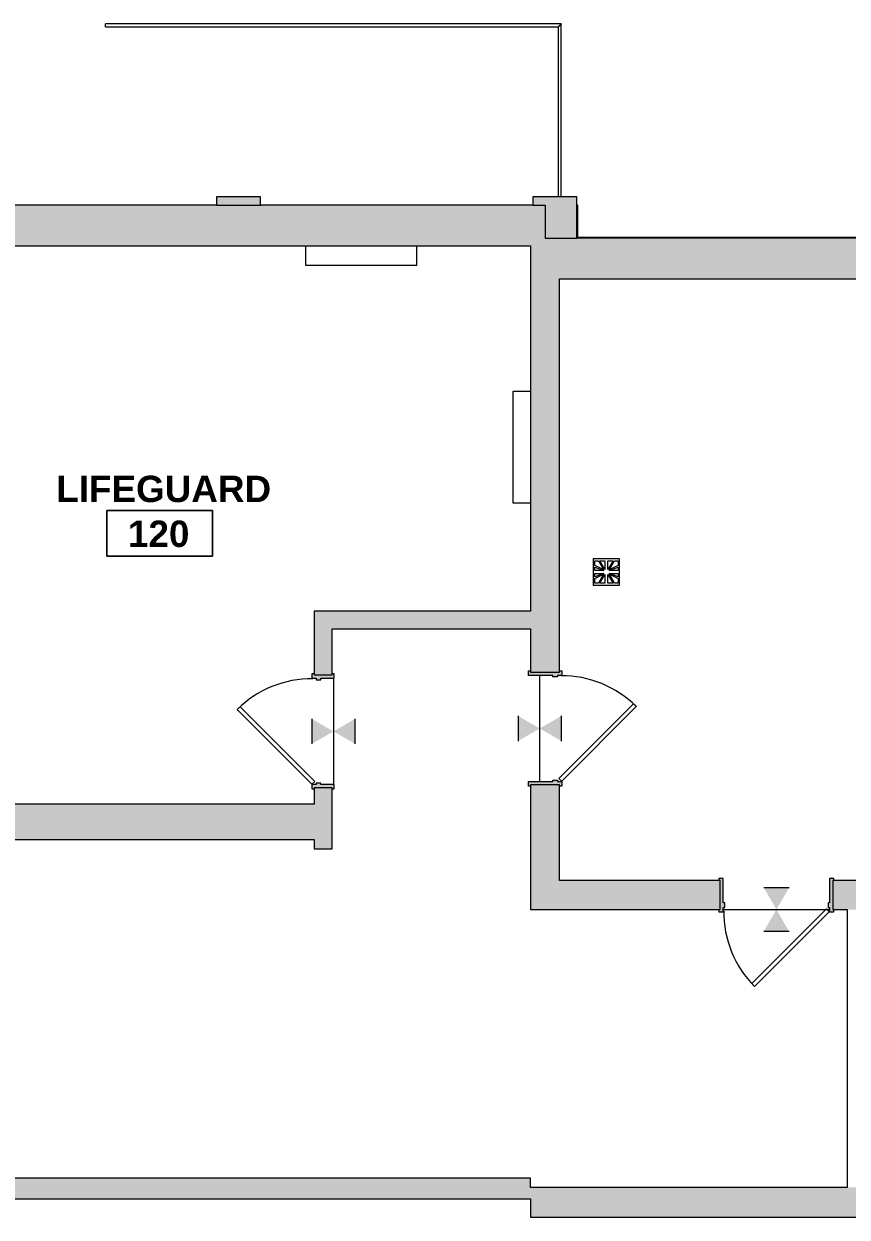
# Model space of a CAD drawing. Header units: inches. Extents: x -1569 to 1282, y -721 to 887.
# Drawn here: x 134 to 414.9, y 105.2 to 512.2 of the extents above; entities that cross this region are included whole.
import ezdxf

# ---------------------------------------------------------------- set-up
doc = ezdxf.new("R2010")
doc.units = ezdxf.units.IN
doc.header["$MEASUREMENT"] = 0
for name, color, linetype, lineweight in [('A-ANNO-NOTE', 131, 'Continuous', 9), ('A-AREA-IDEN', 2, 'Continuous', 9), ('A-DETL', 90, 'Continuous', 13), ('A-DOOR', 31, 'Continuous', 13), ('A-FLOR', 192, 'Continuous', 13), ('A-FLOR-HRAL', 11, 'Continuous', 13), ('A-WALL', 113, 'Continuous', 13), ('A-WALL-PATT', 111, 'Continuous', 13), ('I-WALL', 2, 'Continuous', 13), ('M-EQPM', 50, 'Continuous', 13), ('P-SANR-FIXT', 6, 'Continuous', 13)]:
    doc.layers.add(name, color=color, linetype=linetype, lineweight=lineweight)
doc.styles.add('Swis721 Lt BT_B', font='', dxfattribs={"height": 9})
doc.styles.get('Swis721 Lt BT_B').set_extended_font_data('Swis721 Lt BT', bold=True)

# ---------------------------------------------------------------- blocks, each defined once
blk = doc.blocks.new('Door - Single - Solid Door 36_ x 84_-7220995-FIRST FLOOR FINISH')
at = {"layer": 'A-DOOR'}
h = blk.add_hatch(color=250, dxfattribs=at)
h.paths.add_polyline_path([(-15.26, 5.78), (-15.63, 5.78), (-15.63, 5.03), (-15.26, 5.03), (-15.26, -4.85), (-15.63, -4.85), (-15.63, -5.6), (-14.13, -5.6), (-14.13, 2.78), (-13.63, 2.78), (-13.63, 4.28), (-14.13, 4.28), (-14.13, 5.78)], flags=0)
h.paths.add_polyline_path([(22.12, 5.78), (22.12, 4.28), (21.62, 4.28), (21.62, 2.78), (22.12, 2.78), (22.12, -5.6), (23.62, -5.6), (23.62, -4.85), (23.24, -4.85), (23.24, 5.03), (23.62, 5.03), (23.62, 5.78), (23.24, 5.78)], flags=0)
at = {"layer": 'A-DOOR', "color": 8, "lineweight": 20}
for p, q in [((-14.01, 5.78), (11.45, 31.23)), ((12.42, 30.26), (-13.03, 4.8)), ((11.45, 31.23), (12.42, 30.26)), ((-15.63, 5.78), (-15.63, 5.03)), ((-14.13, 5.78), (-15.63, 5.78)), ((-14.13, 4.28), (-14.13, 5.78)), ((-13.63, 4.28), (-14.13, 4.28)), ((-13.03, 4.8), (-14.01, 5.78)), ((-13.63, 2.78), (-13.63, 4.28)), ((22.12, 4.28), (21.62, 4.28)), ((21.62, 4.28), (21.62, 2.78)), ((23.62, 5.78), (22.12, 5.78)), ((22.12, 5.78), (22.12, 4.28)), ((23.62, 5.03), (23.62, 5.78)), ((-14.13, -5.6), (-14.13, 2.78)), ((-14.13, 2.78), (-13.63, 2.78)), ((21.62, 2.78), (22.12, 2.78)), ((22.12, 2.78), (22.12, -5.6)), ((-15.63, -4.85), (-15.63, -5.6)), ((-15.63, -5.6), (-14.13, -5.6)), ((22.12, -5.6), (23.62, -5.6)), ((23.62, -5.6), (23.62, -4.85))]:
    blk.add_line(p, q, dxfattribs=at)
at = {"layer": 'A-DOOR', "lineweight": 9}
blk.add_arc((-14.01, 5.78), 36, 359.5, 45, dxfattribs=at)
blk = doc.blocks.new('Door - Single - Solid Door 36_ x 84_-7220078-FIRST FLOOR FINISH')
at = {"layer": 'A-DOOR'}
h = blk.add_hatch(color=250, dxfattribs=at)
h.paths.add_polyline_path([(-15.63, -2.97), (-15.63, -3.72), (-14.13, -3.72), (-14.13, 0.9), (-13.63, 0.9), (-13.63, 2.4), (-14.13, 2.4), (-14.13, 3.9), (-15.63, 3.9), (-15.63, 3.15), (-15.26, 3.15), (-15.26, -2.97)], flags=0)
h.paths.add_polyline_path([(21.62, 2.4), (21.62, 0.9), (22.12, 0.9), (22.12, -3.72), (23.62, -3.72), (23.62, -2.97), (23.24, -2.97), (23.24, 3.15), (23.62, 3.15), (23.62, 3.9), (22.12, 3.9), (22.12, 2.4)], flags=0)
at = {"layer": 'A-DOOR', "color": 8, "lineweight": 20}
for p, q in [((-14.01, 3.9), (11.45, 29.36)), ((11.45, 29.36), (12.42, 28.38)), ((12.42, 28.38), (-13.03, 2.93)), ((-15.63, 3.9), (-15.63, 3.15)), ((-14.13, 3.9), (-15.63, 3.9)), ((-14.13, 2.4), (-14.13, 3.9)), ((-13.63, 2.4), (-14.13, 2.4)), ((-14.13, -3.72), (-14.13, 0.9)), ((-14.13, 0.9), (-13.63, 0.9)), ((-13.03, 2.93), (-14.01, 3.9)), ((-13.63, 0.9), (-13.63, 2.4)), ((22.12, 2.4), (21.62, 2.4)), ((21.62, 2.4), (21.62, 0.9)), ((21.62, 0.9), (22.12, 0.9)), ((23.62, 3.9), (22.12, 3.9)), ((22.12, 3.9), (22.12, 2.4)), ((22.12, 0.9), (22.12, -3.72)), ((23.62, 3.15), (23.62, 3.9)), ((-15.63, -2.97), (-15.63, -3.72)), ((-15.63, -3.72), (-14.13, -3.72)), ((22.12, -3.72), (23.62, -3.72)), ((23.62, -3.72), (23.62, -2.97))]:
    blk.add_line(p, q, dxfattribs=at)
at = {"layer": 'A-DOOR', "lineweight": 9}
blk.add_arc((-14.01, 3.9), 36, 359.5, 45, dxfattribs=at)
blk = doc.blocks.new('Door - Single - Solid Door 36_ x 84_-7221003-FIRST FLOOR FINISH')
at = {"layer": 'A-DOOR'}
h = blk.add_hatch(color=250, dxfattribs=at)
h.paths.add_polyline_path([(-15.63, 4.85), (-15.26, 4.85), (-15.26, -5.03), (-15.63, -5.03), (-15.63, -5.78), (-14.13, -5.78), (-14.13, -4.28), (-13.63, -4.28), (-13.63, -2.78), (-14.13, -2.78), (-14.13, 5.6), (-15.63, 5.6)], flags=0)
h.paths.add_polyline_path([(21.62, -2.78), (21.62, -4.28), (22.12, -4.28), (22.13, -5.78), (23.62, -5.78), (23.62, -5.03), (23.24, -5.03), (23.24, 4.85), (23.62, 4.85), (23.62, 5.6), (22.12, 5.6), (22.12, -2.78)], flags=0)
at = {"layer": 'A-DOOR', "color": 8, "lineweight": 20}
for p, q in [((-15.63, 5.6), (-14.13, 5.6)), ((-15.63, 4.85), (-15.63, 5.6)), ((-14.13, 5.6), (-14.13, -2.78)), ((22.12, 5.6), (23.62, 5.6)), ((22.12, -2.78), (22.12, 5.6)), ((23.62, 5.6), (23.62, 4.85)), ((-14.13, -2.78), (-13.63, -2.78)), ((-13.63, -2.78), (-13.63, -4.28)), ((21.62, -2.78), (22.12, -2.78)), ((21.62, -4.28), (21.62, -2.78)), ((-15.63, -5.78), (-15.63, -5.03)), ((-14.13, -5.78), (-15.63, -5.78)), ((-14.13, -4.28), (-14.13, -5.78)), ((-13.63, -4.28), (-14.13, -4.28)), ((-13.03, -4.8), (-14.01, -5.78)), ((-14.01, -5.78), (11.45, -31.23)), ((12.42, -30.26), (-13.03, -4.8)), ((22.12, -4.28), (21.62, -4.28)), ((22.12, -5.78), (22.12, -4.28)), ((23.62, -5.78), (22.12, -5.78)), ((23.62, -5.03), (23.62, -5.78)), ((11.45, -31.23), (12.42, -30.26))]:
    blk.add_line(p, q, dxfattribs=at)
at = {"layer": 'A-DOOR', "lineweight": 9}
blk.add_arc((-14.01, -5.78), 36, 315, 0.5, dxfattribs=at)
blk = doc.blocks.new('Floor Drain 9L x 9W - Floor Drain 9L x 9W-V7-FIRST FLOOR FINISH')
at = {"layer": 'P-SANR-FIXT', "lineweight": 9}
for p, q in [((4.5, 4.5), (-4.5, 4.5)), ((-4.5, 4.5), (-4.5, -4.5)), ((4.5, -4.5), (4.5, 4.5)), ((-4, 2.21), (-4, 3.83)), ((-4, 3.83), (-2.75, 3.83)), ((-0.99, 0.8), (-4, 2.21)), ((-4, 1.63), (-0.91, 0.5)), ((-4, 0.5), (-4, 1.63)), ((-0.91, 0.5), (-4, 0.5)), ((-2.75, 3.83), (-0.99, 0.8)), ((-0.5, 0.83), (-2.25, 3.83)), ((-2.25, 3.83), (-0.5, 3.83)), ((-0.5, 3.83), (-0.5, 0.83)), ((0.5, 3.83), (2.25, 3.83)), ((2.25, 3.83), (0.5, 0.83)), ((0.5, 0.83), (0.5, 3.83)), ((0.91, 0.5), (4, 1.63)), ((4, 0.5), (0.91, 0.5)), ((0.99, 0.8), (2.75, 3.83)), ((4, 2.21), (0.99, 0.8)), ((2.75, 3.83), (4, 3.83)), ((4, 3.83), (4, 2.21)), ((4, 1.63), (4, 0.5)), ((-4, -1.63), (-4, -0.5)), ((-4, -0.5), (-0.91, -0.5)), ((-0.91, -0.5), (-4, -1.63)), ((-4, -2.21), (-0.99, -0.8)), ((-4, -3.83), (-4, -2.21)), ((-2.75, -3.83), (-4, -3.83)), ((-0.99, -0.8), (-2.75, -3.83)), ((-2.25, -3.83), (-0.5, -0.83)), ((-0.5, -3.83), (-2.25, -3.83)), ((-0.5, -0.83), (-0.5, -3.83)), ((0.5, -3.83), (0.5, -0.83)), ((0.5, -0.83), (2.25, -3.83)), ((2.25, -3.83), (0.5, -3.83)), ((4, -1.63), (0.91, -0.5)), ((0.91, -0.5), (4, -0.5)), ((2.75, -3.83), (0.99, -0.8)), ((0.99, -0.8), (4, -2.21)), ((4, -3.83), (2.75, -3.83)), ((4, -0.5), (4, -1.63)), ((4, -2.21), (4, -3.83)), ((-4.5, -4.5), (4.5, -4.5))]:
    blk.add_line(p, q, dxfattribs=at)
blk = doc.blocks.new('Heater 38W x 6_5D x 16H - Heater 38W x 6_5D x 16H-V17-FIRST FLOOR FINISH')
at = {"layer": 'M-EQPM', "lineweight": 9}
for p, q in [((19, 3.25), (-19, 3.25)), ((-19, 3.25), (-19, -2.8125)), ((19, -2.8125), (19, 3.25))]:
    blk.add_line(p, q, dxfattribs=at)
blk = doc.blocks.new('Heater 38W x 6_5D x 16H - Heater 38W x 6_5D x 16H-V11-FIRST FLOOR FINISH')
at = {"layer": 'M-EQPM', "lineweight": 9}
for p, q in [((19, 3.25), (-19, 3.25)), ((-19, 3.25), (-19, -3.25)), ((19, -3.25), (19, 3.25)), ((-19, -3.25), (19, -3.25))]:
    blk.add_line(p, q, dxfattribs=at)
blk = doc.blocks.new('Railing - Railing-6981339-FIRST FLOOR FINISH')
at = {"layer": 'A-FLOR-HRAL', "lineweight": 9}
for p, q in [((317.35, 512.21), (161.85, 512.21)), ((161.85, 511.21), (161.85, 512.21)), ((161.85, 511.21), (316.35, 511.21)), ((316.35, 511.21), (316.35, 453.21)), ((317.35, 453.21), (317.35, 512.21))]:
    blk.add_line(p, q, dxfattribs=at)
blk.add_open_spline([(317.35, 512.21), (317.35, 512.21), (317.34, 512.2), (317.31, 512.18), (317.28, 512.15), (317.25, 512.12), (317.22, 512.09), (317.19, 512.06), (317.15, 512.02), (317.11, 511.97), (317.07, 511.93), (317.04, 511.9), (317.01, 511.87), (316.98, 511.84), (316.95, 511.81), (316.91, 511.78), (316.88, 511.74), (316.85, 511.71), (316.82, 511.68), (316.78, 511.65), (316.75, 511.61), (316.72, 511.58), (316.69, 511.55), (316.66, 511.52), (316.63, 511.49), (316.6, 511.46), (316.57, 511.43), (316.53, 511.4), (316.5, 511.37), (316.47, 511.34), (316.44, 511.31), (316.41, 511.28), (316.38, 511.25), (316.36, 511.22), (316.35, 511.21), (316.35, 511.21)], degree=3, knots=[0, 0, 0, 0, 0.083333, 0.125, 0.166667, 0.208333, 0.229167, 0.25, 0.291667, 0.333333, 0.354167, 0.375, 0.395833, 0.416667, 0.4375, 0.458333, 0.479167, 0.5, 0.520833, 0.541667, 0.5625, 0.583333, 0.604167, 0.625, 0.645833, 0.666667, 0.6875, 0.708333, 0.75, 0.770833, 0.791667, 0.833333, 0.875, 0.916667, 1, 1, 1, 1], dxfattribs=at)
blk = doc.blocks.new('Room Tag - Room Name and Number-3379422-FIRST FLOOR FINISH')
at = {"layer": 'A-AREA-IDEN'}
for p, q in [((-0.1881, -0.1636), (-0.1881, -0.0018)), ((-0.1881, -0.0018), (0.1869, -0.0018)), ((0.1869, -0.0018), (-0.1881, -0.0018)), ((-0.1881, -0.0018), (-0.1881, -0.1636)), ((0.1869, -0.0018), (0.1869, -0.1636)), ((0.1869, -0.1636), (0.1869, -0.0018)), ((0.1869, -0.1636), (-0.1881, -0.1636)), ((-0.1881, -0.1636), (0.1869, -0.1636))]:
    blk.add_line(p, q, dxfattribs=at)
blk = doc.blocks.new('Finish Transition symbol - Finish Transition symbol-3518232-FIRST FLOOR FINISH')
at = {"layer": 'A-ANNO-NOTE'}
for points in [[(0.0447, 0.0773), (0, 0), (-0.0447, 0.0773)], [(0.0447, -0.0773), (-0.0447, -0.0773), (0, 0)]]:
    blk.add_hatch(color=256, dxfattribs=at).paths.add_polyline_path(points, flags=0)
for p, q in [((0.0447, 0.0773), (-0.0447, 0.0773)), ((-0.0447, -0.0773), (0.0447, -0.0773))]:
    blk.add_line(p, q, dxfattribs=at)

msp = doc.modelspace()

# ---------------------------------------------------------------- hatches: boundary and pattern name
at = {"layer": 'A-WALL'}
for points in [[(214.71, 450.38), (214.71, 453.21), (199.71, 453.21), (199.71, 450.38)], [(312.69, 439.13), (322.71, 439.13), (322.71, 453.21), (307.71, 453.21), (307.71, 450.38), (311.85, 450.38), (311.85, 439.13)]]:
    msp.add_hatch(color=250, dxfattribs=at).paths.add_polyline_path(points, flags=0)
at = {"layer": 'A-WALL-PATT', "lineweight": 9}
for points in [[(306.91, 436.5), (311.85, 436.5), (311.85, 450.38), (91.76, 450.38), (91.76, 436.5), (221.27, 436.5)], [(805.07, 425.25), (805.07, 439.13), (311.85, 439.13), (311.85, 425.25), (769.78, 425.25)], [(306.91, 305.81), (306.91, 311.93), (233.04, 311.93), (233.04, 305.81), (239.16, 305.81)], [(221.27, 234.01), (233.04, 234.01), (233.04, 246.01), (87.19, 246.01), (87.19, 234.01)]]:
    msp.add_hatch(color=7, dxfattribs=at).paths.add_polyline_path(points, flags=0)
h = msp.add_hatch(color=7, dxfattribs=at)
h.paths.add_polyline_path([(316.79, 210.12), (316.79, 252.62), (306.91, 252.62), (306.91, 210.12)], flags=0)
h.paths.add_polyline_path([(306.91, 291.12), (316.79, 291.12), (316.79, 425.25), (311.85, 425.25), (311.85, 436.5), (306.91, 436.5), (306.91, 305.81)], flags=0)
h = msp.add_hatch(color=7, dxfattribs=at)
h.paths.add_polyline_path([(233.04, 230.81), (239.16, 230.81), (239.16, 251.62), (233.04, 251.62), (233.04, 234.01)], flags=0)
h.paths.add_polyline_path([(239.16, 290.12), (239.16, 305.81), (233.04, 305.81), (233.04, 290.12)], flags=0)
h = msp.add_hatch(color=7, dxfattribs=at)
h.paths.add_polyline_path([(815.49, 210.12), (830.12, 210.12), (830.12, 219.99), (410.04, 219.99), (410.04, 210.12), (769.78, 210.12)], flags=0)
h.paths.add_polyline_path([(371.54, 210.12), (371.54, 219.99), (316.79, 219.99), (316.79, 210.12)], flags=0)
h = msp.add_hatch(color=7, dxfattribs=at)
h.paths.add_polyline_path([(306.85, 111.45), (306.85, 118.45), (83.34, 118.45), (83.34, 111.45), (221.27, 111.45)], flags=0)
h.paths.add_polyline_path([(8.72, 111.45), (8.72, 118.45), (-128.11, 118.45), (-128.11, 111.45)], flags=0)
h.paths.add_polyline_path([(-164.11, 111.45), (-164.11, 118.45), (-216.59, 118.45), (-216.59, 111.45), (-215.7, 111.45)], flags=0)
h = msp.add_hatch(color=7, dxfattribs=at)
h.paths.add_polyline_path([(1106.6, 105.19), (1112.92, 105.19), (1112.92, 115.31), (1101.15, 115.31), (1101.15, 105.19)], flags=0)
h.paths.add_polyline_path([(1044.04, 105.19), (1066.65, 105.19), (1066.65, 115.31), (1043.2, 115.31), (1043.2, 105.19)], flags=0)
h.paths.add_polyline_path([(1004.7, 105.19), (1004.7, 115.31), (950.26, 115.31), (950.26, 105.19), (985.85, 105.19)], flags=0)
h.paths.add_polyline_path([(911.76, 105.19), (911.76, 115.31), (885.79, 115.31), (885.82, 114.85), (885.95, 114.85), (885.95, 114.76), (885.82, 114.76), (885.79, 111.31), (870.17, 111.31), (870.17, 115.31), (771.6, 115.31), (771.6, 105.19), (906.91, 105.19)], flags=0)
h.paths.add_polyline_path([(737.1, 105.19), (737.1, 115.31), (671.6, 115.31), (671.6, 105.19)], flags=0)
h.paths.add_polyline_path([(637.1, 105.19), (637.1, 115.31), (461.23, 115.31), (461.23, 105.19), (586.95, 105.19)], flags=0)
h.paths.add_polyline_path([(426.73, 105.19), (426.73, 115.31), (306.85, 115.31), (306.85, 105.19), (404.11, 105.19)], flags=0)

# ---------------------------------------------------------------- linework, layer by layer
at = {"layer": 'A-DETL', "lineweight": 9}
for p, q in [((310.04, 253.87), (310.04, 289.87)), ((239.79, 252.87), (239.79, 288.87)), ((372.79, 210.12), (408.79, 210.12))]:
    msp.add_line(p, q, dxfattribs=at)
at = {"layer": 'A-FLOR'}
for p, q in [((323.07, 450.38), (322.71, 450.38)), ((323.07, 439.38), (323.07, 450.38)), ((805.07, 439.38), (323.07, 439.38))]:
    msp.add_line(p, q, dxfattribs=at)
at = {"layer": 'A-WALL', "color": 8, "lineweight": 20}
for p, q in [((214.71, 453.21), (199.71, 453.21)), ((199.71, 453.21), (199.71, 450.38)), ((214.71, 450.38), (214.71, 453.21)), ((322.71, 453.21), (307.71, 453.21)), ((307.71, 453.21), (307.71, 450.38)), ((322.71, 439.13), (322.71, 453.21)), ((199.71, 450.38), (116.07, 450.38)), ((307.71, 450.38), (214.71, 450.38)), ((100.88, 436.5), (306.91, 436.5)), ((306.91, 436.5), (306.91, 311.93)), ((805.07, 439.13), (322.71, 439.13)), ((316.79, 425.25), (818.95, 425.25)), ((316.79, 291.12), (316.79, 425.25)), ((306.91, 305.81), (306.91, 291.12)), ((306.91, 291.12), (316.79, 291.12)), ((316.79, 252.62), (306.91, 252.62)), ((306.91, 252.62), (306.91, 210.12)), ((316.79, 219.99), (316.79, 252.62)), ((233.04, 246.01), (87.19, 246.01)), ((87.19, 234.01), (233.04, 234.01)), ((371.54, 219.99), (316.79, 219.99)), ((371.54, 210.12), (371.54, 219.99)), ((830.12, 219.99), (410.04, 219.99)), ((410.04, 219.99), (410.04, 210.12)), ((306.91, 210.12), (371.54, 210.12)), ((410.04, 210.12), (414.92, 210.12))]:
    msp.add_line(p, q, dxfattribs=at)
at = {"layer": 'A-WALL', "lineweight": 9}
for p, q in [((199.71, 450.38), (214.71, 450.38)), ((307.71, 450.38), (311.85, 450.38)), ((311.85, 450.38), (311.85, 439.13)), ((311.85, 439.13), (322.71, 439.13))]:
    msp.add_line(p, q, dxfattribs=at)
at = {"layer": 'I-WALL', "color": 8, "lineweight": 20}
for p, q in [((306.91, 311.93), (233.04, 311.93)), ((233.04, 311.93), (233.04, 290.12)), ((239.16, 305.81), (306.91, 305.81)), ((239.16, 290.12), (239.16, 305.81)), ((233.04, 290.12), (239.16, 290.12)), ((233.04, 251.62), (233.04, 246.01)), ((239.16, 251.62), (233.04, 251.62)), ((239.16, 230.81), (239.16, 251.62)), ((233.04, 234.01), (233.04, 230.81)), ((233.04, 230.81), (239.16, 230.81)), ((414.92, 210.12), (414.92, 115.31)), ((306.85, 118.45), (83.34, 118.45)), ((306.85, 115.31), (306.85, 118.45)), ((414.92, 115.31), (306.85, 115.31)), ((83.34, 111.45), (306.85, 111.45)), ((306.85, 111.45), (306.85, 105.19)), ((306.85, 105.19), (426.73, 105.19))]:
    msp.add_line(p, q, dxfattribs=at)

# ---------------------------------------------------------------- block references
at = {"layer": 'A-ANNO-NOTE'}
for p, xscale, yscale, zscale, rotation in [((239.66, 270.87), 96, 96, 96, 89.99999999999991), ((310.04, 271.87), 96, 96, 96, 269.9999999999995), ((390.79, 210.12), 96.00000000000003, 96.00000000000003, 96.00000000000003, 180)]:
    msp.add_blockref('Finish Transition symbol - Finish Transition symbol-3518232-FIRST FLOOR FINISH', p, dxfattribs=dict(at, xscale=xscale, yscale=yscale, zscale=zscale, rotation=rotation))
at = {"layer": 'A-AREA-IDEN', "xscale": 95.99999999999994, "yscale": 95.99999999999994, "zscale": 95.99999999999994}
msp.add_blockref('Room Tag - Room Name and Number-3379422-FIRST FLOOR FINISH', (180.43, 346.38), dxfattribs=at)
at = {"layer": 'A-DOOR'}
for name, p, rotation in [('Door - Single - Solid Door 36_ x 84_-7220078-FIRST FLOOR FINISH', (236.19, 266.87), 89.99999999999991), ('Door - Single - Solid Door 36_ x 84_-7221003-FIRST FLOOR FINISH', (311.76, 267.87), 89.99999999999991), ('Door - Single - Solid Door 36_ x 84_-7220995-FIRST FLOOR FINISH', (394.79, 215.14), 180)]:
    msp.add_blockref(name, p, dxfattribs=dict(at, rotation=rotation))
at = {"layer": 'A-FLOR-HRAL', "lineweight": 9}
msp.add_blockref('Railing - Railing-6981339-FIRST FLOOR FINISH', (0, 0), dxfattribs=at)
at = {"layer": 'M-EQPM', "lineweight": 9}
for name, p, rotation in [('Heater 38W x 6_5D x 16H - Heater 38W x 6_5D x 16H-V11-FIRST FLOOR FINISH', (249.1, 433.19), 180), ('Heater 38W x 6_5D x 16H - Heater 38W x 6_5D x 16H-V17-FIRST FLOOR FINISH', (304.1, 367.79), 89.99999999999991)]:
    msp.add_blockref(name, p, dxfattribs=dict(at, rotation=rotation))
at = {"layer": 'P-SANR-FIXT', "lineweight": 9}
msp.add_blockref('Floor Drain 9L x 9W - Floor Drain 9L x 9W-V7-FIRST FLOOR FINISH', (332.79, 325.25), dxfattribs=at)

# ---------------------------------------------------------------- texts
at = {"layer": 'A-AREA-IDEN', "char_height": 9, "attachment_point": 1, "style": 'Swis721 Lt BT_B'}
for s, insert, width in [('LIFEGUARD', (145.06, 358.09), 85.446), ('120', (169.53, 342.78), 25.452)]:
    msp.add_mtext(s, dxfattribs=dict(at, insert=insert, width=width))

doc.saveas('drawing.dxf')
